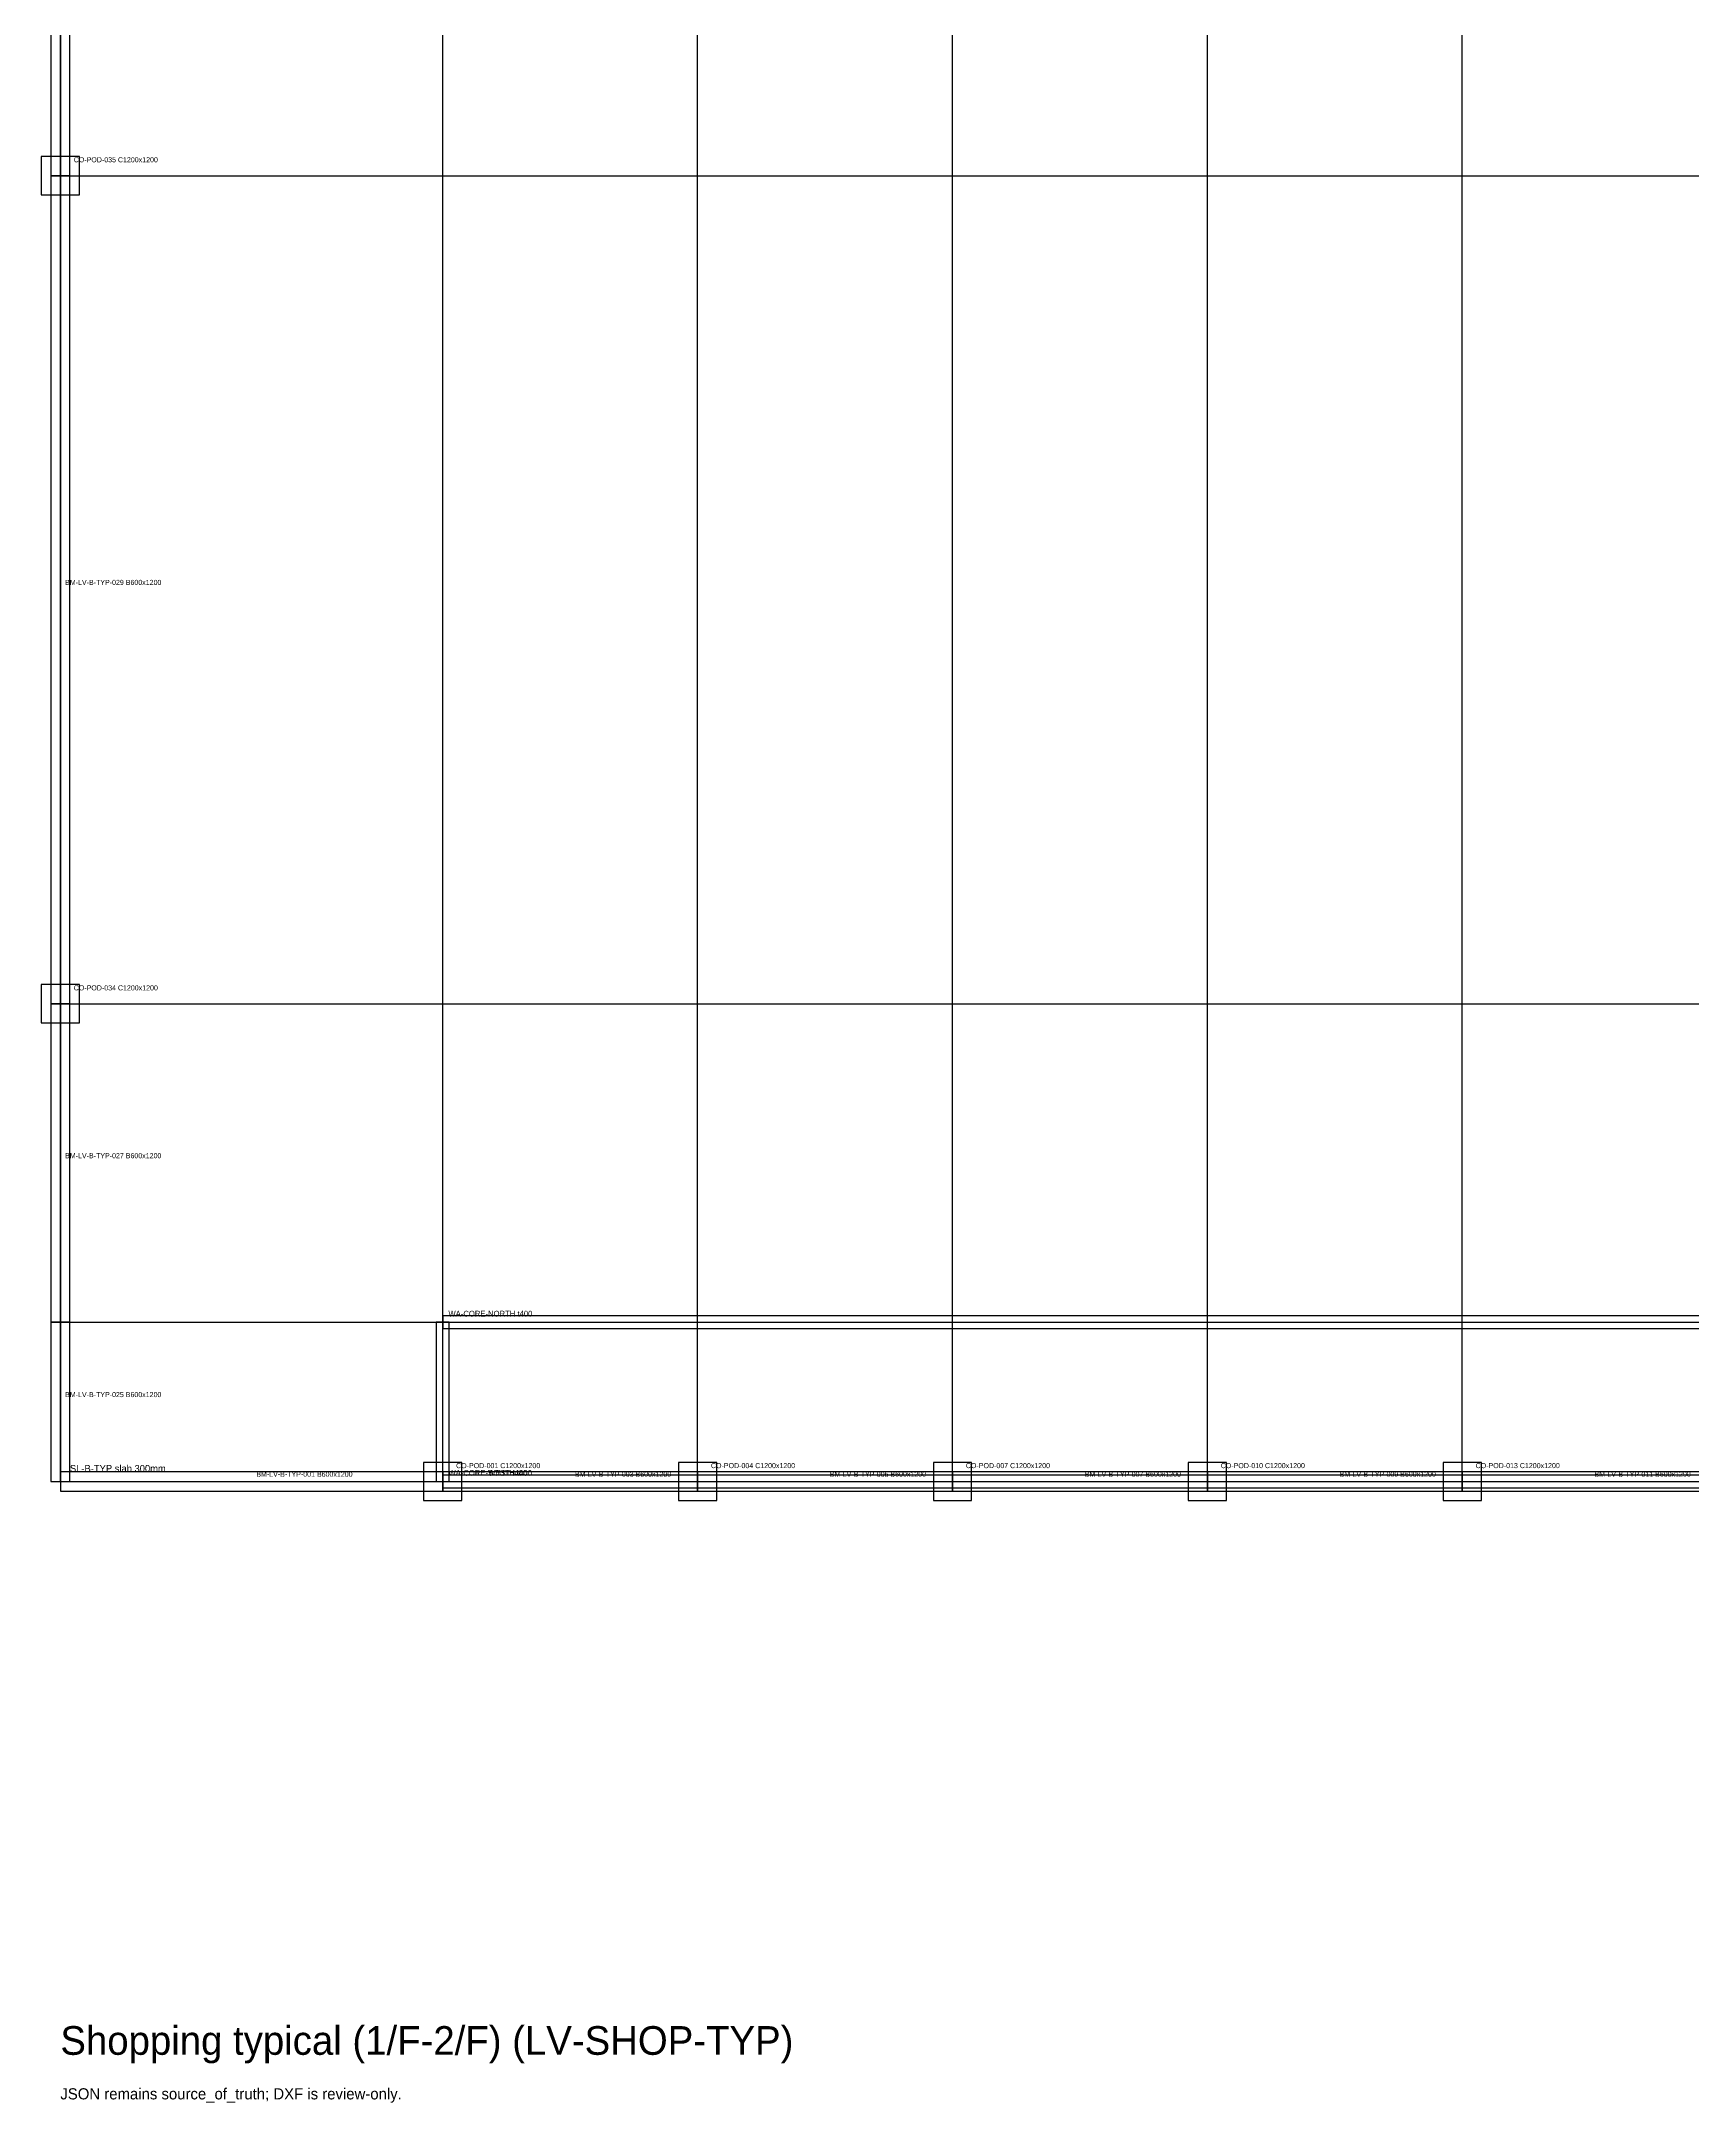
# Model space of a CAD drawing. Header units: millimetres. Extents: x -600 to 226982, y -254450 to 109948.
# Drawn here: x -600 to 51234, y -19506 to 45221 of the extents above; entities that cross this region are included whole.
import ezdxf

# ---------------------------------------------------------------- set-up
doc = ezdxf.new("R2010")
doc.units = ezdxf.units.MM
for name, color, linetype in [('LV-B-TYP_BEAM', 5, 'Continuous'), ('LV-B-TYP_COLUMN', 1, 'Continuous'), ('LV-B-TYP_GRID', 8, 'Continuous'), ('LV-B-TYP_SLAB', 7, 'Continuous'), ('LV-B-TYP_WALL', 3, 'Continuous'), ('TEXT', 7, 'Continuous')]:
    doc.layers.add(name, color=color, linetype=linetype)

msp = doc.modelspace()

# ---------------------------------------------------------------- linework, layer by layer
at = {"layer": 'LV-B-TYP_BEAM'}
for points in [[(-300, 41000), (300, 41000), (300, 73000), (-300, 73000), (-300, 41000)], [(-300, 15000), (300, 15000), (300, 41000), (-300, 41000), (-300, 15000)], [(-300, 5000), (300, 5000), (300, 15000), (-300, 15000), (-300, 5000)], [(-300, 0), (300, 0), (300, 5000), (-300, 5000), (-300, 0)], [(0, 300), (0, -300), (12000, -300), (12000, 300), (0, 300)], [(12000, 300), (12000, -300), (20000, -300), (20000, 300), (12000, 300)], [(20000, 300), (20000, -300), (28000, -300), (28000, 300), (20000, 300)], [(28000, 300), (28000, -300), (36000, -300), (36000, 300), (28000, 300)], [(36000, 300), (36000, -300), (44000, -300), (44000, 300), (36000, 300)], [(44000, 300), (44000, -300), (52000, -300), (52000, 300), (44000, 300)]]:
    msp.add_lwpolyline(points, close=True, dxfattribs=at)
at = {"layer": 'LV-B-TYP_COLUMN'}
for points in [[(-600, 40400), (600, 40400), (600, 41600), (-600, 41600), (-600, 40400)], [(-600, 14400), (600, 14400), (600, 15600), (-600, 15600), (-600, 14400)], [(11400, -600), (12600, -600), (12600, 600), (11400, 600), (11400, -600)], [(19400, -600), (20600, -600), (20600, 600), (19400, 600), (19400, -600)], [(27400, -600), (28600, -600), (28600, 600), (27400, 600), (27400, -600)], [(35400, -600), (36600, -600), (36600, 600), (35400, 600), (35400, -600)], [(43400, -600), (44600, -600), (44600, 600), (43400, 600), (43400, -600)]]:
    msp.add_lwpolyline(points, close=True, dxfattribs=at)
at = {"layer": 'LV-B-TYP_GRID'}
for points in [[(0, 0), (0, 102000)], [(12000, 0), (12000, 102000)], [(20000, 0), (20000, 102000)], [(28000, 0), (28000, 102000)], [(36000, 0), (36000, 102000)], [(44000, 0), (44000, 102000)], [(0, 41000), (104000, 41000)], [(0, 15000), (104000, 15000)], [(0, 5000), (104000, 5000)], [(0, 0), (104000, 0)]]:
    msp.add_lwpolyline(points, dxfattribs=at)
at = {"layer": 'LV-B-TYP_SLAB'}
msp.add_lwpolyline([(0, 0), (104000, 0), (104000, 102000), (0, 102000), (0, 0)], close=True, dxfattribs=at)
at = {"layer": 'LV-B-TYP_WALL'}
for points in [[(12000, 5200), (12000, 4800), (92000, 4800), (92000, 5200), (12000, 5200)], [(11800, 0), (12200, 0), (12200, 5000), (11800, 5000), (11800, 0)], [(12000, 200), (12000, -200), (92000, -200), (92000, 200), (12000, 200)]]:
    msp.add_lwpolyline(points, close=True, dxfattribs=at)

# ---------------------------------------------------------------- texts
at = {"layer": 'TEXT'}
for s, height, p in [('CO-POD-035 C1200x1200', 160, (420, 41420)), ('BM-LV-B-TYP-029 B600x1200', 160, (150, 28150)), ('CO-POD-034 C1200x1200', 160, (420, 15420)), ('BM-LV-B-TYP-027 B600x1200', 160, (150, 10150)), ('WA-CORE-NORTH t400', 180, (12180, 5180)), ('BM-LV-B-TYP-025 B600x1200', 160, (150, 2650)), ('SL-B-TYP slab 300mm', 220, (300, 300)), ('BM-LV-B-TYP-001 B600x1200', 160, (6150, 150)), ('WA-CORE-SOUTH t400', 180, (12180, 180)), ('WA-CORE-WEST t400', 180, (12180, 180)), ('CO-POD-001 C1200x1200', 160, (12420, 420)), ('BM-LV-B-TYP-003 B600x1200', 160, (16150, 150)), ('CO-POD-004 C1200x1200', 160, (20420, 420)), ('BM-LV-B-TYP-005 B600x1200', 160, (24150, 150)), ('CO-POD-007 C1200x1200', 160, (28420, 420)), ('BM-LV-B-TYP-007 B600x1200', 160, (32150, 150)), ('CO-POD-010 C1200x1200', 160, (36420, 420)), ('BM-LV-B-TYP-009 B600x1200', 160, (40150, 150)), ('CO-POD-013 C1200x1200', 160, (44420, 420)), ('BM-LV-B-TYP-011 B600x1200', 160, (48150, 150)), ('Shopping typical (1/F-2/F) (LV-SHOP-TYP)', 900, (0, -18000)), ('JSON remains source_of_truth; DXF is review-only.', 350, (0, -19400))]:
    msp.add_text(s, height=height, dxfattribs=at).set_placement(p)

doc.saveas('drawing.dxf')
